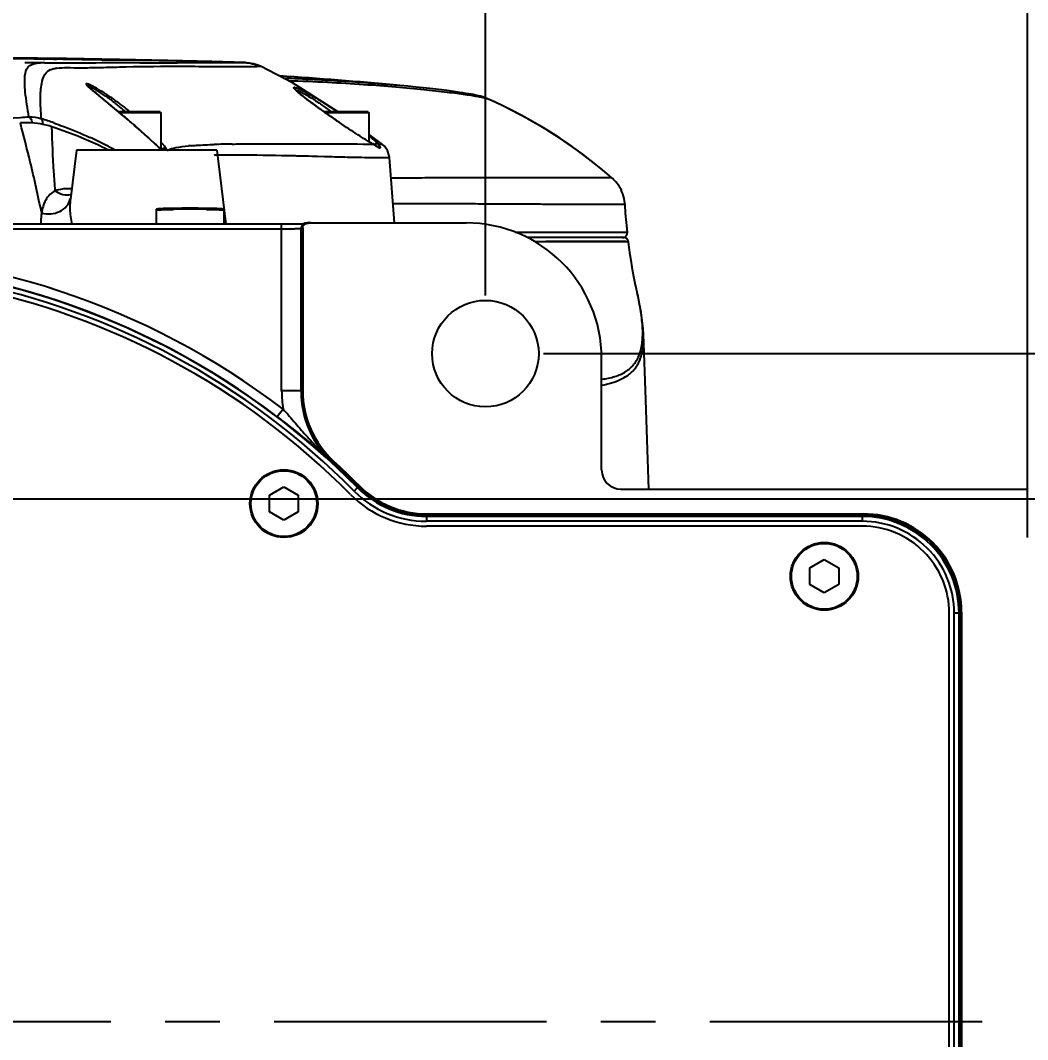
# Model space of a CAD drawing. Header units: millimetres. Extents: x 5828 to 6704, y 123 to 421.
# Drawn here: x 6433.25 to 6440.18, y 303.36 to 310.38 of the extents above; entities that cross this region are included whole.
import ezdxf

# ---------------------------------------------------------------- set-up
doc = ezdxf.new("R2010")
doc.units = ezdxf.units.MM
doc.linetypes.add('CENTER', pattern=[0.6, 0.375, -0.075, 0.075, -0.075])
for name, color, linetype in [('中心线', 7, 'Continuous'), ('外形图', 7, 'Continuous'), ('尺寸标注', 7, 'Continuous')]:
    doc.layers.add(name, color=color, linetype=linetype)
doc.styles.add('微软雅黑', font='msyh.ttc', dxfattribs={"height": 1.5})
doc.dimstyles.new('尺寸标注_1_15比例', dxfattribs={"dimtxt": 1.5, "dimasz": 1.25, "dimexe": 0.5, "dimexo": 0.4, "dimgap": 0.5, "dimtad": 1, "dimdec": 1, "dimlfac": 15, "dimdsep": 46, "dimtxsty": '微软雅黑', "dimcen": 0.09, "dimadec": 0, "dimazin": 0, "dimtp": 0.01, "dimtm": 0.01, "dimtfac": 1, "dimtdec": 1, "dimtofl": 0, "dimtmove": 0, "dimatfit": 3, "dimfxl": 1, "dimtolj": 1, "dimarcsym": 0})

# ---------------------------------------------------------------- blocks, each defined once
blk = doc.blocks.new('*D771')
at = {"layer": 'Defpoints', "color": 0}
for p in [(6436.4498, 314.9382), (6427.2498, 308.0871), (6436.4498, 308.0871)]:
    blk.add_point(p, dxfattribs=at)
at = {"layer": '尺寸标注', "color": 0, "lineweight": -2}
for p, q in [((6427.2498, 308.4871), (6427.2498, 315.4382)), ((6436.4498, 308.4871), (6436.4498, 315.4382)), ((6428.4998, 314.9382), (6435.1998, 314.9382))]:
    blk.add_line(p, q, dxfattribs=at)
at = {"layer": '尺寸标注', "color": 0}
for points in [[(6428.4998, 315.1465), (6428.4998, 314.7298), (6427.2498, 314.9382)], [(6435.1998, 314.7298), (6435.1998, 315.1465), (6436.4498, 314.9382)]]:
    blk.add_solid(points, dxfattribs=at)
at = {"layer": '尺寸标注', "color": 0, "insert": (6431.8498, 316.2172), "char_height": 1.5, "attachment_point": 5, "style": '微软雅黑'}
blk.add_mtext('\\A1;138', dxfattribs=at)
blk = doc.blocks.new('*D773')
at = {"layer": 'Defpoints', "color": 0}
for p in [(6427.2498, 307.0871), (6427.2498, 299.8871), (6451.6761, 299.8871)]:
    blk.add_point(p, dxfattribs=at)
at = {"layer": '尺寸标注', "color": 0, "lineweight": -2}
for p, q in [((6451.6761, 307.0871), (6451.6761, 319.3456)), ((6427.6498, 307.0871), (6452.1761, 307.0871)), ((6451.6761, 305.8371), (6451.6761, 301.1371)), ((6427.6498, 299.8871), (6452.1761, 299.8871))]:
    blk.add_line(p, q, dxfattribs=at)
at = {"layer": '尺寸标注', "color": 0}
for points in [[(6451.8844, 305.8371), (6451.4677, 305.8371), (6451.6761, 307.0871)], [(6451.4677, 301.1371), (6451.8844, 301.1371), (6451.6761, 299.8871)]]:
    blk.add_solid(points, dxfattribs=at)
at = {"layer": '尺寸标注', "color": 0, "insert": (6450.3965, 314.5562), "char_height": 1.5, "attachment_point": 5, "rotation": 90, "style": '微软雅黑'}
blk.add_mtext('\\A1;\\A1;108±0.05', dxfattribs=at)
blk = doc.blocks.new('*D774')
at = {"layer": 'Defpoints', "color": 0}
for p in [(6436.4498, 308.0871), (6436.4498, 298.8871), (6458.2523, 298.8871)]:
    blk.add_point(p, dxfattribs=at)
at = {"layer": '尺寸标注', "color": 0, "lineweight": -2}
for p, q in [((6436.8498, 308.0871), (6458.7523, 308.0871)), ((6458.2523, 306.8371), (6458.2523, 300.1371)), ((6436.8498, 298.8871), (6458.7523, 298.8871))]:
    blk.add_line(p, q, dxfattribs=at)
at = {"layer": '尺寸标注', "color": 0}
for points in [[(6458.4607, 306.8371), (6458.044, 306.8371), (6458.2523, 308.0871)], [(6458.044, 300.1371), (6458.4607, 300.1371), (6458.2523, 298.8871)]]:
    blk.add_solid(points, dxfattribs=at)
at = {"layer": '尺寸标注', "color": 0, "insert": (6456.9733, 303.4871), "char_height": 1.5, "attachment_point": 5, "rotation": 90, "style": '微软雅黑'}
blk.add_mtext('\\A1;138', dxfattribs=at)
blk = doc.blocks.new('*D775')
at = {"layer": 'Defpoints', "color": 0}
for p in [(6440.1832, 318.1929), (6440.1832, 306.4204), (6426.0108, 303.4871)]:
    blk.add_point(p, dxfattribs=at)
at = {"layer": '尺寸标注', "color": 0, "lineweight": -2}
for p, q in [((6426.0108, 303.8871), (6426.0108, 318.6929)), ((6440.1832, 306.8204), (6440.1832, 318.6929)), ((6427.2608, 318.1929), (6438.9332, 318.1929))]:
    blk.add_line(p, q, dxfattribs=at)
at = {"layer": '尺寸标注', "color": 0}
for points in [[(6427.2608, 318.4013), (6427.2608, 317.9846), (6426.0108, 318.1929)], [(6438.9332, 317.9846), (6438.9332, 318.4013), (6440.1832, 318.1929)]]:
    blk.add_solid(points, dxfattribs=at)
at = {"layer": '尺寸标注', "color": 0, "insert": (6433.097, 319.472), "char_height": 1.5, "attachment_point": 5, "style": '微软雅黑'}
blk.add_mtext('\\A1;212.6', dxfattribs=at)
blk = doc.blocks.new('*D776')
at = {"layer": 'Defpoints', "color": 0}
for p in [(6443.0729, 318.1839), (6443.0729, 306.6242), (6440.1832, 306.4204)]:
    blk.add_point(p, dxfattribs=at)
at = {"layer": '尺寸标注', "color": 0, "lineweight": -2}
for p, q in [((6440.1832, 306.8204), (6440.1832, 318.6839)), ((6443.0729, 307.0242), (6443.0729, 318.6839)), ((6438.9332, 318.1839), (6437.6832, 318.1839)), ((6444.3229, 318.1839), (6445.5729, 318.1839))]:
    blk.add_line(p, q, dxfattribs=at)
at = {"layer": '尺寸标注', "color": 0}
for points in [[(6438.9332, 317.9755), (6438.9332, 318.3922), (6440.1832, 318.1839)], [(6444.3229, 318.3922), (6444.3229, 317.9755), (6443.0729, 318.1839)]]:
    blk.add_solid(points, dxfattribs=at)
at = {"layer": '尺寸标注', "color": 0, "insert": (6441.6092, 319.459), "char_height": 1.5, "attachment_point": 5, "style": '微软雅黑'}
blk.add_mtext('\\A1;43.3', dxfattribs=at)

msp = doc.modelspace()

# ---------------------------------------------------------------- linework, layer by layer
at = {"layer": '中心线', "linetype": 'CENTER', "ltscale": 5}
msp.add_line((6404.9955, 303.4871), (6447.9039, 303.4871), dxfattribs=at)
at = {"layer": '外形图', "color": 7, "linetype": 'Continuous'}
for p, q in [((6433.4141, 310.0899), (6433.2789, 310.0901)), ((6433.4132, 310.1149), (6433.4055, 310.115)), ((6433.4135, 310.1131), (6433.4058, 310.1132)), ((6433.4754, 310.1141), (6433.4132, 310.1149)), ((6433.4133, 310.0899), (6433.4753, 310.0895)), ((6433.4753, 310.0895), (6433.4964, 310.0894)), ((6433.4965, 310.1138), (6433.4754, 310.1141)), ((6433.4966, 310.1121), (6433.4755, 310.1124)), ((6434.7915, 310.0911), (6434.7956, 310.0912)), ((6434.7956, 310.0912), (6434.7956, 310.0912)), ((6434.8972, 310.0656), (6434.901, 310.066)), ((6435.121, 309.9525), (6434.9009, 310.0661)), ((6435.4316, 309.7555), (6435.121, 309.9525)), ((6433.7709, 309.8781), (6433.7756, 309.8743)), ((6433.8711, 309.7962), (6433.8347, 309.8261)), ((6433.9221, 309.7537), (6434.2098, 309.7537)), ((6433.93, 309.7471), (6434.2165, 309.7471)), ((6433.9914, 309.6948), (6433.95, 309.7302)), ((6434.2165, 309.4937), (6434.2165, 309.7471)), ((6435.3211, 309.7647), (6435.3132, 309.7703)), ((6435.3369, 309.7537), (6435.6432, 309.7537)), ((6435.3462, 309.7471), (6435.6498, 309.7471)), ((6435.4117, 309.7011), (6435.3632, 309.7351)), ((6435.6498, 309.5455), (6435.6498, 309.7471)), ((6435.4212, 309.6943), (6435.4105, 309.7017)), ((6435.4297, 309.6887), (6435.4117, 309.7011)), ((6435.4296, 309.6885), (6435.4212, 309.6943)), ((6435.7402, 309.5275), (6435.6498, 309.5959)), ((6434.1989, 309.5094), (6434.1183, 309.5826)), ((6434.1409, 309.562), (6434.1607, 309.544)), ((6434.1607, 309.544), (6434.1666, 309.5385)), ((6434.1666, 309.5385), (6434.1838, 309.5229)), ((6435.6336, 309.5297), (6435.6772, 309.5293)), ((6435.6471, 309.5298), (6435.6772, 309.5293)), ((6435.6855, 309.525), (6435.6743, 309.5314)), ((6435.6772, 309.5293), (6435.6743, 309.5314)), ((6435.708, 309.533), (6435.7118, 309.5287)), ((6435.7118, 309.5287), (6435.7401, 309.5276)), ((6433.6329, 309.4871), (6433.5915, 309.1499)), ((6434.6001, 309.4871), (6433.6329, 309.4871)), ((6434.2239, 309.4871), (6434.1989, 309.5094)), ((6434.6001, 309.4871), (6434.6627, 308.9775)), ((6435.1687, 309.4496), (6435.1822, 309.4493)), ((6435.1713, 309.4496), (6435.1857, 309.4492)), ((6435.2688, 309.447), (6435.2923, 309.4464)), ((6435.2923, 309.4464), (6435.3411, 309.445)), ((6435.6816, 309.4383), (6435.6898, 309.4383)), ((6435.6898, 309.4383), (6435.6974, 309.4383)), ((6435.8233, 308.9871), (6435.789, 309.4376)), ((6437.3204, 309.2974), (6437.3205, 309.2973)), ((6437.3311, 309.2875), (6437.3204, 309.2974)), ((6437.3204, 309.2974), (6437.3205, 309.2973)), ((6437.3205, 309.2973), (6437.3205, 309.2973)), ((6437.3205, 309.2973), (6437.3205, 309.2973)), ((6437.3317, 309.2869), (6437.3311, 309.2875)), ((6437.3724, 309.2358), (6437.3722, 309.2361)), ((6437.3724, 309.2358), (6437.3722, 309.236)), ((6437.3745, 309.2324), (6437.3743, 309.2327)), ((6437.3757, 309.2302), (6437.3743, 309.2327)), ((6433.5915, 309.1499), (6433.5915, 309.1499)), ((6434.1821, 309.0753), (6434.1821, 308.9775)), ((6434.6488, 309.0753), (6434.6488, 308.9775)), ((6435.0619, 308.9775), (6428.6531, 308.9775)), ((6435.0466, 307.8299), (6435.0466, 308.9775)), ((6435.0776, 308.9775), (6435.0619, 308.9775)), ((6435.092, 308.9776), (6435.0776, 308.9775)), ((6435.1113, 308.9778), (6435.092, 308.9776)), ((6435.1279, 308.978), (6435.1113, 308.9778)), ((6435.1423, 308.9783), (6435.1279, 308.978)), ((6435.1549, 308.9785), (6435.1423, 308.9783)), ((6435.1656, 308.9788), (6435.1549, 308.9785)), ((6435.1746, 308.979), (6435.1656, 308.9788)), ((6435.1822, 308.9793), (6435.1746, 308.979)), ((6435.1885, 308.9796), (6435.1822, 308.9793)), ((6435.1884, 308.9714), (6435.1855, 308.9669)), ((6435.1884, 308.9714), (6435.1884, 308.9714)), ((6435.1921, 308.9797), (6435.1885, 308.9796)), ((6435.1952, 308.9799), (6435.1921, 308.9797)), ((6435.1968, 308.98), (6435.1952, 308.9799)), ((6435.2219, 308.9867), (6435.2198, 308.9866)), ((6435.2243, 308.9868), (6435.2219, 308.9867)), ((6435.227, 308.9868), (6435.2243, 308.9868)), ((6435.23, 308.9869), (6435.227, 308.9868)), ((6435.2352, 308.987), (6435.23, 308.9869)), ((6435.2412, 308.987), (6435.2352, 308.987)), ((6435.2495, 308.9871), (6435.2495, 308.9871)), ((6435.2495, 308.9871), (6436.3168, 308.9871)), ((6435.0466, 308.9441), (6428.6531, 308.9441)), ((6435.1828, 308.9529), (6435.1799, 308.9484)), ((6435.1799, 307.8299), (6435.1799, 308.9484)), ((6435.1828, 308.9529), (6435.1828, 307.8313)), ((6435.1918, 308.9533), (6435.1918, 307.8313)), ((6436.6542, 308.9239), (6437.4269, 308.9239)), ((6437.1656, 308.9244), (6437.3153, 308.9244)), ((6437.4014, 308.8871), (6436.7366, 308.8871)), ((6436.8658, 308.8581), (6436.7902, 308.858)), ((6437.4345, 308.8578), (6436.7904, 308.858)), ((6436.987, 308.8582), (6436.8658, 308.8581)), ((6437.0949, 308.8583), (6436.987, 308.8582)), ((6437.1893, 308.8583), (6437.0949, 308.8583)), ((6437.3344, 308.8584), (6437.1893, 308.8583)), ((6437.4903, 308.5289), (6437.49, 308.5302)), ((6437.2498, 307.287), (6437.2498, 308.0541)), ((6435.1799, 307.8299), (6435.0466, 307.8299)), ((6435.1828, 307.8313), (6435.1799, 307.8299)), ((6435.1918, 307.8313), (6435.1828, 307.8313)), ((6435.0563, 307.7054), (6435.016, 307.6523)), ((6435.404, 307.3474), (6435.3979, 307.3409)), ((6435.3979, 307.3409), (6435.3951, 307.3395)), ((6434.9624, 307.1115), (6435.0617, 307.1688)), ((6435.0617, 307.1688), (6435.161, 307.1115)), ((6435.5692, 307.1642), (6435.5455, 307.1408)), ((6435.5729, 307.1721), (6435.5692, 307.1642)), ((6435.5793, 307.1784), (6435.5729, 307.1721)), ((6437.3831, 307.1537), (6440.1832, 307.1537)), ((6434.9624, 306.9968), (6434.9624, 307.1115)), ((6435.161, 307.1115), (6435.161, 306.9968)), ((6435.0617, 306.9395), (6434.9624, 306.9968)), ((6435.161, 306.9968), (6435.0617, 306.9395)), ((6436.0467, 306.9744), (6436.0433, 306.9663)), ((6439.0446, 306.9663), (6436.0433, 306.9663)), ((6436.0433, 306.9663), (6436.0433, 306.9329)), ((6439.0446, 306.9329), (6436.0433, 306.9329)), ((6436.0467, 306.9834), (6439.0528, 306.9834)), ((6436.0467, 306.9834), (6436.0467, 306.9744)), ((6436.0467, 306.9744), (6439.0528, 306.9744)), ((6439.0446, 306.9663), (6439.0528, 306.9744)), ((6439.0446, 306.9663), (6439.0446, 306.9329)), ((6439.0528, 306.9834), (6439.0528, 306.9744)), ((6439.044, 306.899), (6436.043, 306.899)), ((6438.6839, 306.6111), (6438.7832, 306.6684)), ((6438.7832, 306.6684), (6438.8825, 306.6111)), ((6438.6839, 306.4964), (6438.6839, 306.6111)), ((6438.8825, 306.6111), (6438.8825, 306.4964)), ((6438.7832, 306.4391), (6438.6839, 306.4964)), ((6438.8825, 306.4964), (6438.7832, 306.4391)), ((6439.6439, 300.675), (6439.6439, 306.2991)), ((6439.7112, 306.2997), (6439.6778, 306.2997)), ((6439.6778, 300.6744), (6439.6778, 306.2997)), ((6439.7112, 306.2997), (6439.7193, 306.3079)), ((6439.7112, 300.6744), (6439.7112, 306.2997)), ((6439.7283, 306.3079), (6439.7193, 306.3079)), ((6439.7193, 306.3079), (6439.7193, 300.6663)), ((6439.7283, 306.3079), (6439.7283, 300.6663))]:
    msp.add_line(p, q, dxfattribs=at)
for points in [[(6433.5658, 310.1193), (6433.1662, 310.1249), (6432.7346, 310.1294), (6432.2755, 310.1321), (6431.8041, 310.1328), (6431.3358, 310.1313), (6430.8853, 310.1281), (6430.4656, 310.1236), (6430.0818, 310.1183), (6429.7348, 310.1124), (6429.4257, 310.1058), (6429.1438, 310.0986)], [(6434.7962, 310.0912), (6434.5647, 310.0981), (6434.2622, 310.1058), (6433.9299, 310.1128), (6433.5658, 310.1193)], [(6434.9009, 310.0661), (6434.876, 310.0763), (6434.8505, 310.0838), (6434.8267, 310.0884), (6434.8063, 310.0907), (6434.7962, 310.0912)], [(6433.7133, 309.9281), (6433.7081, 309.9337), (6433.7078, 309.9336), (6433.7088, 309.928)], [(6433.8347, 309.8261), (6433.8013, 309.8533), (6433.7719, 309.8774), (6433.7472, 309.8979), (6433.7279, 309.9146), (6433.7147, 309.9267), (6433.7133, 309.9281)], [(6435.2816, 309.7935), (6435.248, 309.8183), (6435.2188, 309.8403), (6435.1939, 309.8597), (6435.1732, 309.8763), (6435.1572, 309.89), (6435.1463, 309.9003), (6435.1447, 309.902)], [(6436.4154, 309.8594), (6436.4036, 309.8624), (6436.3916, 309.8651), (6436.3791, 309.8678), (6436.3655, 309.8704), (6436.3504, 309.8732), (6436.3337, 309.8761), (6436.3149, 309.8792), (6436.2938, 309.8826), (6436.2703, 309.8861), (6436.2441, 309.8899), (6436.2151, 309.8939), (6436.183, 309.8982), (6436.1478, 309.9026), (6436.109, 309.9074), (6436.0665, 309.9123), (6436.02, 309.9175), (6435.9695, 309.9229), (6435.916, 309.9283), (6435.86, 309.9336), (6435.8398, 309.9355)], [(6436.4639, 309.8426), (6436.4591, 309.8446), (6436.4531, 309.8471), (6436.4475, 309.8492), (6436.4422, 309.8511), (6436.4372, 309.8528), (6436.4325, 309.8544), (6436.4279, 309.8558), (6436.4236, 309.8571), (6436.4193, 309.8583), (6436.4154, 309.8594)], [(6437.3205, 309.2973), (6437.2555, 309.3528), (6437.1781, 309.4151), (6437.1028, 309.4722), (6437.0298, 309.5246), (6436.9588, 309.5726), (6436.8899, 309.6169), (6436.8229, 309.6576), (6436.7579, 309.6952), (6436.6948, 309.7299), (6436.6337, 309.7618), (6436.5744, 309.7913), (6436.5171, 309.8185), (6436.4639, 309.8425)], [(6433.95, 309.7302), (6433.9097, 309.7641), (6433.8711, 309.7962)], [(6435.3632, 309.7351), (6435.3199, 309.7658), (6435.2816, 309.7935)], [(6434.1183, 309.5826), (6434.076, 309.6206), (6434.0336, 309.6582), (6433.9914, 309.6948)], [(6435.7061, 309.5112), (6435.7084, 309.5106), (6435.702, 309.5144), (6435.6855, 309.525)], [(6435.789, 309.4376), (6435.7871, 309.4501), (6435.7746, 309.4855), (6435.7541, 309.5146), (6435.7402, 309.5275)], [(6437.4112, 309.1128), (6437.4102, 309.1242), (6437.4081, 309.1401), (6437.405, 309.1559), (6437.4009, 309.1714), (6437.3959, 309.1867), (6437.3901, 309.2016), (6437.3833, 309.2162), (6437.3757, 309.2302)], [(6437.4269, 308.9239), (6437.4204, 308.9895), (6437.415, 309.0553), (6437.4111, 309.1128)], [(6435.2198, 308.9866), (6435.2188, 308.9866), (6435.2179, 308.9865), (6435.217, 308.9865), (6435.2162, 308.9864), (6435.2154, 308.9864), (6435.2146, 308.9863), (6435.2139, 308.9862), (6435.213, 308.9861), (6435.2122, 308.986), (6435.2113, 308.9859), (6435.2103, 308.9857), (6435.2092, 308.9855), (6435.2081, 308.9852), (6435.2069, 308.9849), (6435.2055, 308.9845), (6435.2042, 308.984), (6435.2028, 308.9834), (6435.2013, 308.9827), (6435.1999, 308.982), (6435.1985, 308.9811), (6435.197, 308.9802), (6435.1956, 308.9791), (6435.1941, 308.9778), (6435.1927, 308.9765), (6435.1913, 308.975), (6435.1899, 308.9734), (6435.1886, 308.9716), (6435.1884, 308.9714)], [(6435.2495, 308.9871), (6435.2482, 308.9871), (6435.2412, 308.987)], [(6436.6538, 308.9239), (6436.7691, 308.9241), (6436.837, 308.9241)], [(6436.837, 308.9241), (6436.9602, 308.9242), (6437.0163, 308.9243)], [(6437.0163, 308.9243), (6437.1191, 308.9243), (6437.1656, 308.9244)], [(6437.3153, 308.9244), (6437.3668, 308.9244), (6437.3866, 308.9243), (6437.4025, 308.9243), (6437.4144, 308.9242), (6437.4223, 308.9241), (6437.4263, 308.924), (6437.4269, 308.9239)], [(6437.3937, 308.8871), (6437.3973, 308.8873), (6437.4009, 308.8878)], [(6437.4009, 308.8878), (6437.4043, 308.8888), (6437.4077, 308.8901), (6437.4109, 308.8918), (6437.4138, 308.8938), (6437.4166, 308.8962), (6437.4191, 308.8988), (6437.4213, 308.9016), (6437.4231, 308.9047), (6437.4246, 308.908), (6437.4258, 308.9114), (6437.4266, 308.9149), (6437.427, 308.9185), (6437.427, 308.9221), (6437.4269, 308.9239)], [(6437.4345, 308.8578), (6437.4344, 308.8578), (6437.4319, 308.8579), (6437.4256, 308.858), (6437.4154, 308.8581), (6437.4013, 308.8582), (6437.3831, 308.8583), (6437.3344, 308.8584)], [(6437.4345, 308.8578), (6437.4343, 308.8587), (6437.4337, 308.862), (6437.4327, 308.8652), (6437.4313, 308.8684), (6437.4297, 308.8713), (6437.4278, 308.8741), (6437.4256, 308.8767), (6437.4231, 308.879), (6437.4205, 308.8811), (6437.4176, 308.8829), (6437.4146, 308.8844), (6437.4114, 308.8855), (6437.4081, 308.8864), (6437.4048, 308.8869), (6437.4014, 308.8871)], [(6437.49, 308.5302), (6437.4816, 308.5701), (6437.4723, 308.617), (6437.4634, 308.6654), (6437.4549, 308.7152), (6437.4469, 308.7663), (6437.4395, 308.8189), (6437.4345, 308.8578)], [(6437.5375, 308.2191), (6437.5352, 308.2604), (6437.5298, 308.3133), (6437.5216, 308.3692), (6437.511, 308.4284), (6437.4984, 308.4911), (6437.4903, 308.5288)], [(6437.5752, 307.1537), (6437.5508, 307.8348), (6437.5375, 308.2192)]]:
    msp.add_lwpolyline(points, dxfattribs=at)
for centre, radius in [((6436.4498, 308.0871), 0.3667), ((6435.0617, 307.0542), 0.2333), ((6435.0617, 307.0542), 0.2267), ((6438.7832, 306.5537), 0.2333), ((6438.7832, 306.5537), 0.2267)]:
    msp.add_circle(centre, radius, dxfattribs=at)
for centre, radius, start, end in [((6433.5657, 313.1793), 3.0902, 268.71432, 269.17871), ((6432.1197, 212.9609), 97.1626, 88.979728, 89.188124), ((6433.4878, 263.9491), 46.1604, 88.38162, 89.55067), ((6433.5271, 309.8263), 0.2291, 97.94353, 99.11761), ((6432.9677, 278.6127), 31.4542, 84.76097, 86.23718), ((6433.8443, 310.064), 0.1892, 224.55801, 225.84432), ((6433.9031, 310.1246), 0.2736, 225.84979, 227.04371), ((6444.7943, 323.3152), 17.3802, 230.65555, 230.84573), ((6433.0352, 308.6426), 1.4698, 56.96618, 58.00247), ((6432.8852, 308.4142), 1.7431, 54.3483, 56.9262), ((6424.8798, 298.8737), 14.1472, 50.49799, 50.80507), ((6432.8744, 308.4887), 1.6739, 51.81929, 52.32328), ((6432.856, 308.3729), 1.7937, 53.8302, 54.35773), ((6432.8368, 308.441), 1.7347, 50.61118, 51.81632), ((6432.8617, 308.3807), 1.784, 53.57592, 53.83013), ((6432.8378, 308.3486), 1.824, 52.48501, 53.57159), ((6436.4097, 311.4061), 1.9674, 231.85894, 232.30559), ((6436.7361, 311.8285), 2.5013, 232.30512, 232.76698), ((6437.0894, 312.2931), 3.085, 232.76409, 233.13663), ((6437.8289, 313.2835), 4.3209, 233.16996, 233.90631), ((6434.3559, 308.3061), 1.7982, 60.00072, 60.27735), ((6434.0703, 307.9642), 2.2228, 55.88295, 56.63217), ((6433.9528, 307.7902), 2.4328, 55.52395, 55.88938), ((6433.916, 307.5712), 2.6548, 57.80555, 57.97108), ((6433.8786, 307.5119), 2.7249, 57.56356, 57.80504), ((6433.6968, 307.2282), 3.0618, 55.53134, 57.54035), ((6436.347, 309.6038), 0.2645, 66.46666, 75.00659), ((6435.1256, 306.7882), 3.3336, 48.82287, 66.54315), ((6429.2215, 304.1517), 7.3128, 50.32035, 50.44074), ((6429.2792, 304.2213), 7.2224, 50.01059, 50.32007), ((6429.4909, 304.4727), 6.8938, 49.31931, 50.01601), ((6432.8102, 308.4084), 1.7767, 49.25896, 50.61453), ((6432.79, 308.2863), 1.9026, 50.52337, 52.4844), ((6438.4477, 314.1309), 5.3702, 233.8978, 234.15123), ((6438.7255, 314.5151), 5.8443, 234.14905, 234.2775), ((6438.994, 314.8891), 6.3048, 234.36928, 234.5314), ((6433.8398, 307.6261), 2.6321, 54.67646, 55.51885), ((6439.3391, 315.3746), 6.9004, 234.53703, 235.29715), ((6433.7349, 307.4777), 2.8137, 54.01775, 54.68098), ((6432.5583, 320.1423), 10.4514, 273.78173, 274.10527), ((6432.3916, 306.5926), 3.2691, 70.61017, 72.17781), ((6429.9229, 304.9756), 6.2308, 48.89591, 49.31696), ((6432.6095, 307.1344), 2.6848, 62.80151, 65.44013), ((6432.6474, 307.091), 2.6839, 63.23789, 66.12907), ((6432.6594, 307.2324), 2.5748, 61.32545, 62.79247), ((6433.3655, 308.8223), 1.1153, 38.82379, 40.18084), ((6433.5242, 308.9501), 0.9114, 37.74049, 38.81758), ((6434.7948, 303.1181), 6.4128, 90.79112, 91.9039), ((6434.7397, 308.5118), 1.4083, 49.23807, 49.65665), ((6436.0436, 310.1991), 0.7635, 240.2633, 241.32471), ((6435.5683, 309.3409), 0.2177, 57.62536, 59.97104), ((6435.5302, 309.2807), 0.2888, 56.07243, 57.62959), ((6435.5274, 309.3651), 0.2465, 42.9448, 43.79), ((6434.3157, 309.7089), 0.2306, 245.8994, 246.82823), ((6434.2595, 309.5407), 0.0559, 231.72869, 241.10599), ((6433.6332, 309.0347), 0.7735, 37.03022, 37.73104), ((6434.1605, 309.4321), 0.1132, 33.83798, 37.17561), ((6434.5825, 307.4977), 2.0275, 94.44824, 95.01941), ((6435.7255, 318.9194), 9.4812, 268.85359, 268.98112), ((6435.7192, 318.5639), 9.1257, 268.98117, 269.10319), ((6435.7083, 317.8349), 8.3966, 269.09951, 269.69974), ((6435.7049, 317.4232), 7.9849, 269.70865, 269.83236), ((6437.1449, 309.0965), 0.2667, 45.53336, 48.82115), ((6437.145, 309.0966), 0.2666, 35.02892, 45.53299), ((6437.1449, 309.0966), 0.2667, 31.53346, 35.02844), ((6437.145, 309.0966), 0.2666, 30.67892, 31.47713), ((6434.0103, 309.0988), 0.422, 173.05026, 177.32511), ((6433.4771, 309.1807), 0.1179, 344.94448, 348.83443), ((6434.4154, 300.7434), 8.338, 89.21176, 90.78824), ((6435.2132, 308.9484), 0.0333, 146.31431, 180.02775), ((6435.2161, 308.9529), 0.0333, 146.31431, 180.02775), ((6431.8498, 303.4871), 5.2986, 52.76015, 127.23976), ((6431.8498, 303.4871), 5.2302, 44.67255, 315.32745), ((6431.8498, 303.4871), 5.1969, 44.67255, 315.32745), ((6431.8498, 303.4871), 5.232, 52.76015, 127.23975), ((6431.8498, 303.4871), 5.163, 44.67022, 315.32978), ((6435.8486, 307.8302), 0.802, 180.01488, 188.95117), ((6435.8464, 307.8299), 0.6665, 179.99798, 227.37972), ((6435.8494, 307.8313), 0.6666, 180.00049, 227.36457), ((6435.8494, 307.8312), 0.6576, 179.99972, 227.36534), ((6431.8498, 303.4871), 5.2473, 44.70569, 47.36506), ((6431.8498, 303.4871), 5.2384, 44.70569, 47.36506), ((6437.3831, 307.287), 0.1333, 180.00365, 269.99999), ((6436.0432, 307.6328), 0.6999, 224.67231, 270.00024), ((6436.0432, 307.6328), 0.6665, 224.67185, 270.0007), ((6436.0467, 307.641), 0.6666, 224.70618, 269.99952), ((6436.0467, 307.641), 0.6576, 224.7055, 270.00019), ((6436.043, 307.6322), 0.7332, 224.67005, 270.00004), ((6439.0446, 306.2997), 0.6665, 359.99775, 90.00225), ((6439.0446, 306.2997), 0.6332, 359.99664, 90.00307), ((6439.0528, 306.3079), 0.6754, 359.99659, 90.00366), ((6439.0528, 306.3079), 0.6665, 359.99408, 90.00592), ((6439.044, 306.2991), 0.5999, 359.99045, 90.00955)]:
    msp.add_arc(centre, radius, start, end, dxfattribs=at)
msp.add_ellipse((6436.3162, 308.0534), major_axis=(0.6604, 0.6604), ratio=0.999315, start_param=-0.785056, end_param=0.785056, dxfattribs=at)
for points, knots in [([(6433.2786, 310.1166), (6432.7549, 310.1229), (6431.723, 310.1265), (6430.6912, 310.1204), (6430.1832, 310.1143)], [0, 0, 0, 0, 0.50765, 1, 1, 1, 1]), ([(6433.3065, 309.7177), (6433.2964, 309.7742), (6433.2834, 309.8513), (6433.2763, 309.9461), (6433.2774, 310.0044), (6433.2921, 310.0659), (6433.335, 310.0837), (6433.354, 310.0872)], [0, 0, 0, 0, 0.422328, 0.575593, 0.695202, 0.857346, 1, 1, 1, 1]), ([(6433.354, 310.0872), (6433.3579, 310.0879), (6433.375, 310.0904), (6433.3923, 310.0911), (6433.4057, 310.0913)], [0, 0, 0, 0, 0.225917, 1, 1, 1, 1]), ([(6433.5214, 310.0894), (6433.6034, 310.0883), (6433.8007, 310.092), (6434.1413, 310.0898), (6434.4827, 310.0914), (6434.7088, 310.0906), (6434.7915, 310.0911)], [0, 0, 0, 0, 0.193754, 0.465913, 0.804684, 1, 1, 1, 1]), ([(6433.3921, 309.7048), (6433.3882, 309.7525), (6433.3833, 309.8337), (6433.3892, 309.9364), (6433.4087, 310.008), (6433.4396, 310.0356), (6433.455, 310.0425)], [0, 0, 0, 0, 0.398689, 0.676032, 0.859739, 1, 1, 1, 1]), ([(6433.455, 310.0425), (6433.4577, 310.0436), (6433.4692, 310.0482), (6433.4814, 310.051), (6433.4908, 310.0525)], [0, 0, 0, 0, 0.235072, 1, 1, 1, 1]), ([(6433.4955, 310.0532), (6433.5196, 310.0566), (6433.5762, 310.0571), (6433.6723, 310.0551), (6433.7925, 310.0576), (6434.0062, 310.0636), (6434.3316, 310.0685), (6434.6086, 310.0633), (6434.7602, 310.0632)], [0, 0, 0, 0, 0.057809, 0.133492, 0.228263, 0.342969, 0.640499, 1, 1, 1, 1]), ([(6434.7602, 310.0632), (6434.7783, 310.0632), (6434.824, 310.0636), (6434.8697, 310.0638), (6434.8972, 310.0656)], [0, 0, 0, 0, 0.39646, 1, 1, 1, 1]), ([(6433.814, 309.8891), (6433.7954, 309.9008), (6433.77, 309.9161), (6433.7354, 309.9339), (6433.7202, 309.9415), (6433.6923, 309.9507), (6433.7056, 309.9353), (6433.7095, 309.9313)], [0, 0, 0, 0, 0.455765, 0.632307, 0.765212, 0.882797, 1, 1, 1, 1]), ([(6435.0581, 309.985), (6435.1994, 309.9796), (6435.4602, 309.9664), (6435.7206, 309.9465), (6435.8398, 309.9355)], [0, 0, 0, 0, 0.541588, 1, 1, 1, 1]), ([(6435.0911, 309.968), (6435.1816, 309.9647), (6435.355, 309.957), (6435.6024, 309.9421), (6435.8234, 309.9253), (6436.0149, 309.9076), (6436.1547, 309.8923), (6436.2498, 309.8803), (6436.3081, 309.8724), (6436.3574, 309.8649), (6436.3975, 309.8582), (6436.425, 309.853), (6436.4424, 309.8491), (6436.4495, 309.8473), (6436.4526, 309.8464)], [0, 0, 0, 0, 0.198625, 0.380644, 0.543423, 0.684634, 0.80231, 0.851809, 0.894855, 0.931306, 0.961043, 0.983964, 0.992843, 1, 1, 1, 1]), ([(6433.8975, 309.8135), (6433.8766, 309.8297), (6433.8369, 309.8588), (6433.7881, 309.8911), (6433.754, 309.9112), (6433.7346, 309.9217), (6433.721, 309.9276), (6433.7132, 309.9303), (6433.7105, 309.9299)], [0, 0, 0, 0, 0.35745, 0.667442, 0.793752, 0.894204, 0.963698, 1, 1, 1, 1]), ([(6433.7167, 309.9243), (6433.7202, 309.9211), (6433.7379, 309.9053), (6433.7562, 309.8902), (6433.7709, 309.8781)], [0, 0, 0, 0, 0.20019, 1, 1, 1, 1]), ([(6435.157, 309.8895), (6435.1526, 309.8934), (6435.1446, 309.9001), (6435.1368, 309.9094), (6435.1303, 309.9155), (6435.1324, 309.9221), (6435.1412, 309.9195), (6435.1581, 309.9148), (6435.1743, 309.9066), (6435.1861, 309.9008)], [0, 0, 0, 0, 0.179225, 0.308226, 0.38412, 0.418368, 0.482569, 0.601975, 1, 1, 1, 1]), ([(6435.1451, 309.901), (6435.1473, 309.9013), (6435.1536, 309.8997), (6435.1709, 309.8931), (6435.2009, 309.8774), (6435.244, 309.8521), (6435.2758, 309.8318), (6435.2929, 309.8206)], [0, 0, 0, 0, 0.040588, 0.110978, 0.331804, 0.637085, 1, 1, 1, 1]), ([(6435.1946, 309.8587), (6435.1911, 309.8615), (6435.1784, 309.8716), (6435.1658, 309.8818), (6435.157, 309.8895)], [0, 0, 0, 0, 0.278988, 1, 1, 1, 1]), ([(6435.1861, 309.9008), (6435.1908, 309.8985), (6435.2114, 309.8879), (6435.2318, 309.8767), (6435.2475, 309.8678)], [0, 0, 0, 0, 0.22226, 1, 1, 1, 1]), ([(6435.255, 309.8634), (6435.2605, 309.8602), (6435.2837, 309.8467), (6435.3066, 309.8327), (6435.3239, 309.8219)], [0, 0, 0, 0, 0.238667, 1, 1, 1, 1]), ([(6436.4526, 309.8464), (6436.4548, 309.8457), (6436.4586, 309.8446), (6436.4623, 309.8432), (6436.4639, 309.8425)], [0, 0, 0, 0, 0.572639, 1, 1, 1, 1]), ([(6431.6586, 309.6433), (6431.9311, 309.6588), (6432.4608, 309.6799), (6432.9909, 309.6967), (6433.2476, 309.7137)], [0, 0, 0, 0, 0.514729, 1, 1, 1, 1]), ([(6433.4651, 309.6487), (6433.4131, 309.666), (6433.3393, 309.6785), (6433.2659, 309.6772), (6433.2474, 309.676)], [0, 0, 0, 0, 0.747449, 1, 1, 1, 1]), ([(6433.3941, 309.0543), (6433.3695, 309.172), (6433.3236, 309.38), (6433.2709, 309.5863), (6433.2474, 309.676)], [0, 0, 0, 0, 0.564718, 1, 1, 1, 1]), ([(6433.3065, 309.7177), (6433.3092, 309.7159), (6433.321, 309.7046), (6433.3266, 309.6885), (6433.3294, 309.6759)], [0, 0, 0, 0, 0.199503, 1, 1, 1, 1]), ([(6433.3921, 309.7049), (6433.3938, 309.7028), (6433.4003, 309.6909), (6433.4008, 309.6768), (6433.3999, 309.6661)], [0, 0, 0, 0, 0.200002, 1, 1, 1, 1]), ([(6433.4769, 309.6763), (6433.4982, 309.6688), (6433.5821, 309.6383), (6433.6647, 309.6041), (6433.7254, 309.5763)], [0, 0, 0, 0, 0.252471, 1, 1, 1, 1]), ([(6434.0192, 309.6707), (6434.0297, 309.6615), (6434.0706, 309.6256), (6434.111, 309.5892), (6434.1409, 309.562)], [0, 0, 0, 0, 0.256722, 1, 1, 1, 1]), ([(6435.6649, 309.5362), (6435.6282, 309.5572), (6435.5494, 309.6074), (6435.4718, 309.6595), (6435.4296, 309.6885)], [0, 0, 0, 0, 0.452202, 1, 1, 1, 1]), ([(6433.7335, 309.5453), (6433.7118, 309.5549), (6433.6236, 309.5926), (6433.5336, 309.6259), (6433.4651, 309.6487)], [0, 0, 0, 0, 0.247262, 1, 1, 1, 1]), ([(6433.4872, 309.2091), (6433.4841, 309.2527), (6433.4745, 309.3991), (6433.4663, 309.5456), (6433.4651, 309.6487)], [0, 0, 0, 0, 0.297664, 1, 1, 1, 1]), ([(6434.1838, 309.5229), (6434.1867, 309.5203), (6434.1979, 309.5101), (6434.2092, 309.4999), (6434.2175, 309.4925)], [0, 0, 0, 0, 0.262193, 1, 1, 1, 1]), ([(6434.4253, 309.5191), (6434.4367, 309.52), (6434.4888, 309.5237), (6434.541, 309.526), (6434.5817, 309.5273)], [0, 0, 0, 0, 0.220422, 1, 1, 1, 1]), ([(6434.7063, 309.5303), (6434.7411, 309.5308), (6434.8971, 309.5321), (6435.0531, 309.5318), (6435.1743, 309.5318)], [0, 0, 0, 0, 0.223433, 1, 1, 1, 1]), ([(6435.1743, 309.5318), (6435.2246, 309.5319), (6435.3822, 309.532), (6435.5398, 309.5313), (6435.6471, 309.5298)], [0, 0, 0, 0, 0.319238, 1, 1, 1, 1]), ([(6435.6592, 309.5785), (6435.6625, 309.5757), (6435.6744, 309.5653), (6435.6861, 309.5547), (6435.6944, 309.5467)], [0, 0, 0, 0, 0.275612, 1, 1, 1, 1]), ([(6435.7118, 309.5287), (6435.7076, 309.5319), (6435.6961, 309.5348), (6435.6857, 309.5295), (6435.6819, 309.5256)], [0, 0, 0, 0, 0.488896, 1, 1, 1, 1]), ([(6435.7118, 309.5287), (6435.7158, 309.5245), (6435.7207, 309.518), (6435.7241, 309.5095), (6435.7255, 309.5051), (6435.7234, 309.5017), (6435.719, 309.5026), (6435.714, 309.505), (6435.71, 309.5076), (6435.7077, 309.5092)], [0, 0, 0, 0, 0.36066, 0.494132, 0.583326, 0.636763, 0.707447, 0.826783, 1, 1, 1, 1]), ([(6434.2592, 309.487), (6434.277, 309.4968), (6434.3263, 309.5095), (6434.3756, 309.5148), (6434.4051, 309.5174)], [0, 0, 0, 0, 0.406948, 1, 1, 1, 1]), ([(6434.5824, 309.4548), (6434.5915, 309.455), (6434.6308, 309.4557), (6434.6702, 309.456), (6434.7004, 309.4561)], [0, 0, 0, 0, 0.23246, 1, 1, 1, 1]), ([(6434.7004, 309.4561), (6434.732, 309.4561), (6434.8745, 309.4558), (6435.017, 309.4533), (6435.1278, 309.4507)], [0, 0, 0, 0, 0.221992, 1, 1, 1, 1]), ([(6435.3411, 309.445), (6435.3586, 309.4445), (6435.4235, 309.4427), (6435.4884, 309.441), (6435.5358, 309.44)], [0, 0, 0, 0, 0.269807, 1, 1, 1, 1]), ([(6435.6974, 309.4383), (6435.7106, 309.4383), (6435.729, 309.4383), (6435.7516, 309.4384), (6435.7643, 309.4384), (6435.7741, 309.4382), (6435.7816, 309.4385), (6435.7853, 309.4377), (6435.7879, 309.4383), (6435.7881, 309.4379)], [0, 0, 0, 0, 0.437563, 0.607995, 0.74747, 0.856623, 0.93528, 0.983149, 1, 1, 1, 1]), ([(6437.3205, 309.2973), (6437.3205, 309.2972), (6437.3203, 309.2971), (6437.32, 309.2971), (6437.3195, 309.297), (6437.3187, 309.2969), (6437.3178, 309.2969), (6437.3161, 309.2968), (6437.3134, 309.2967), (6437.3096, 309.2967), (6437.305, 309.2967), (6437.2995, 309.2968), (6437.2933, 309.2968), (6437.2862, 309.2969), (6437.2752, 309.297), (6437.2595, 309.2972), (6437.2383, 309.2973), (6437.2141, 309.2974), (6437.1869, 309.2974), (6437.1567, 309.2974), (6437.1235, 309.2974), (6437.0874, 309.2972), (6437.0483, 309.2971), (6436.9903, 309.2969), (6436.9106, 309.2967), (6436.8065, 309.2967), (6436.6914, 309.2967), (6436.5657, 309.2968), (6436.4299, 309.2969), (6436.2846, 309.2969), (6436.1304, 309.2967), (6435.9678, 309.2964), (6435.8567, 309.296), (6435.7999, 309.2957)], [0, 0, 0, 0, 0.000102, 0.000326, 0.000684, 0.001179, 0.00181, 0.00258, 0.004533, 0.007036, 0.010087, 0.013677, 0.017801, 0.022453, 0.027628, 0.039523, 0.053445, 0.069368, 0.087271, 0.107139, 0.128963, 0.152732, 0.17844, 0.206078, 0.267094, 0.335628, 0.411443, 0.494231, 0.583639, 0.679297, 0.780839, 0.887885, 1, 1, 1, 1]), ([(6433.4872, 309.2091), (6433.4599, 309.1954), (6433.4145, 309.1469), (6433.3981, 309.0856), (6433.3941, 309.0543)], [0, 0, 0, 0, 0.491178, 1, 1, 1, 1]), ([(6433.5529, 309.2221), (6433.5469, 309.2216), (6433.5247, 309.2194), (6433.5027, 309.2145), (6433.4872, 309.2091)], [0, 0, 0, 0, 0.265539, 1, 1, 1, 1]), ([(6433.4872, 309.2091), (6433.5029, 309.1972), (6433.538, 309.1794), (6433.5777, 309.1787), (6433.5956, 309.183)], [0, 0, 0, 0, 0.517828, 1, 1, 1, 1]), ([(6433.3941, 309.0543), (6433.4345, 309.0446), (6433.5018, 309.0496), (6433.5672, 309.0978), (6433.5861, 309.1324), (6433.5909, 309.1501)], [0, 0, 0, 0, 0.524, 0.768793, 1, 1, 1, 1]), ([(6433.5888, 309.1185), (6433.5883, 309.1071), (6433.5878, 309.0599), (6433.5938, 309.0127), (6433.6008, 308.9775)], [0, 0, 0, 0, 0.241268, 1, 1, 1, 1]), ([(6437.4111, 309.1128), (6437.4111, 309.1128), (6437.4111, 309.1128), (6437.411, 309.1128), (6437.4109, 309.1127), (6437.4106, 309.1127), (6437.4101, 309.1127), (6437.4093, 309.1127), (6437.4083, 309.1128), (6437.4071, 309.1128), (6437.4056, 309.1128), (6437.4033, 309.1129), (6437.3998, 309.113), (6437.3949, 309.1131), (6437.3892, 309.1132), (6437.3826, 309.1133), (6437.3752, 309.1134), (6437.3669, 309.1136), (6437.3578, 309.1137), (6437.344, 309.1138), (6437.3248, 309.1139), (6437.2992, 309.114), (6437.2705, 309.1141), (6437.2387, 309.1141), (6437.2036, 309.1142), (6437.1655, 309.1142), (6437.1242, 309.1142), (6437.0631, 309.1143), (6436.9791, 309.1145), (6436.8694, 309.115), (6436.7482, 309.1156), (6436.616, 309.1164), (6436.4734, 309.1171), (6436.3209, 309.1177), (6436.1593, 309.1183), (6435.989, 309.1189), (6435.8727, 309.1191), (6435.8133, 309.1193)], [0, 0, 0, 0, 0.00002, 0.000073, 0.000159, 0.00028, 0.000626, 0.001111, 0.001736, 0.002501, 0.003404, 0.004446, 0.006944, 0.00999, 0.013579, 0.017703, 0.022358, 0.027538, 0.033237, 0.039451, 0.053408, 0.069382, 0.087352, 0.107303, 0.129222, 0.153098, 0.178919, 0.206674, 0.267919, 0.336648, 0.4126, 0.49545, 0.584831, 0.680365, 0.781675, 0.888366, 1, 1, 1, 1]), ([(6433.3941, 309.0543), (6433.3901, 309.0356), (6433.3875, 309.0098), (6433.3879, 308.9841), (6433.3882, 308.9775)], [0, 0, 0, 0, 0.742996, 1, 1, 1, 1]), ([(6434.6488, 309.0753), (6434.6488, 309.0766), (6434.6481, 309.0789), (6434.6458, 309.0812), (6434.6434, 309.0822), (6434.6412, 309.0827), (6434.639, 309.083), (6434.6365, 309.0833), (6434.6335, 309.0836), (6434.63, 309.0839), (6434.6243, 309.0843), (6434.616, 309.0847), (6434.6046, 309.0852), (6434.5914, 309.0857), (6434.5764, 309.0861), (6434.5599, 309.0865), (6434.542, 309.0869), (6434.5229, 309.0872), (6434.4954, 309.0875), (6434.4595, 309.0878), (6434.4154, 309.0879), (6434.3714, 309.0878), (6434.3354, 309.0875), (6434.308, 309.0872), (6434.2888, 309.0869), (6434.2709, 309.0865), (6434.2544, 309.0861), (6434.2395, 309.0857), (6434.2263, 309.0852), (6434.2149, 309.0847), (6434.2066, 309.0843), (6434.2009, 309.0839), (6434.1974, 309.0836), (6434.1944, 309.0833), (6434.1919, 309.083), (6434.1897, 309.0827), (6434.1874, 309.0822), (6434.1851, 309.0812), (6434.1828, 309.0789), (6434.1821, 309.0766), (6434.1821, 309.0753)], [0, 0, 0, 0, 0.008323, 0.014181, 0.019962, 0.024084, 0.0286, 0.033963, 0.040313, 0.0477, 0.056139, 0.076155, 0.100241, 0.128196, 0.159763, 0.194643, 0.232501, 0.27297, 0.315655, 0.405996, 0.500003, 0.59401, 0.68435, 0.727035, 0.767503, 0.805361, 0.84024, 0.871807, 0.899762, 0.923848, 0.943863, 0.952302, 0.959689, 0.966038, 0.971401, 0.975916, 0.980039, 0.985821, 0.991678, 1, 1, 1, 1]), ([(6434.1821, 309.0753), (6434.1821, 309.0753), (6434.1823, 309.0755), (6434.183, 309.0758), (6434.1845, 309.0762), (6434.187, 309.0765), (6434.1905, 309.0769), (6434.195, 309.0773), (6434.2005, 309.0777), (6434.2069, 309.078), (6434.2142, 309.0784), (6434.2224, 309.0787), (6434.235, 309.0792), (6434.2526, 309.0797), (6434.2758, 309.0802), (6434.2921, 309.0805), (6434.3007, 309.0806)], [0, 0, 0, 0, 0.002005, 0.005632, 0.018881, 0.040434, 0.070296, 0.10837, 0.154507, 0.208514, 0.270161, 0.339183, 0.415281, 0.587356, 0.783399, 1, 1, 1, 1]), ([(6434.5301, 309.0806), (6434.5387, 309.0805), (6434.5551, 309.0802), (6434.5783, 309.0797), (6434.5959, 309.0792), (6434.6085, 309.0787), (6434.6166, 309.0784), (6434.624, 309.078), (6434.6304, 309.0777), (6434.6358, 309.0773), (6434.6403, 309.0769), (6434.6439, 309.0765), (6434.6464, 309.0762), (6434.6479, 309.0758), (6434.6486, 309.0755), (6434.6488, 309.0753), (6434.6488, 309.0753)], [0, 0, 0, 0, 0.216601, 0.412644, 0.584719, 0.660817, 0.729839, 0.791486, 0.845493, 0.89163, 0.929704, 0.959566, 0.981119, 0.994368, 0.997995, 1, 1, 1, 1]), ([(6435.1918, 308.9533), (6435.1918, 308.9564), (6435.1928, 308.9627), (6435.1972, 308.9712), (6435.204, 308.9779), (6435.2108, 308.9819), (6435.2167, 308.9841), (6435.2213, 308.9853), (6435.2259, 308.9861), (6435.2298, 308.9865), (6435.233, 308.9868), (6435.2353, 308.9869), (6435.2377, 308.987), (6435.2397, 308.987), (6435.2412, 308.987), (6435.2424, 308.987), (6435.2436, 308.9871), (6435.2448, 308.987), (6435.2459, 308.987), (6435.2469, 308.9871), (6435.2477, 308.9872), (6435.2483, 308.9872), (6435.2489, 308.987), (6435.2493, 308.9869), (6435.2495, 308.9871)], [0, 0, 0, 0, 0.124675, 0.249395, 0.374196, 0.499092, 0.561659, 0.624228, 0.686798, 0.74937, 0.780659, 0.811948, 0.843237, 0.874527, 0.890179, 0.905801, 0.921431, 0.937191, 0.952852, 0.968068, 0.975721, 0.9837, 0.992367, 1, 1, 1, 1]), ([(6435.1799, 308.9484), (6435.1798, 308.9483), (6435.1795, 308.9481), (6435.1789, 308.948), (6435.178, 308.9478), (6435.1768, 308.9476), (6435.1753, 308.9473), (6435.1727, 308.9471), (6435.1687, 308.9467), (6435.163, 308.9464), (6435.1563, 308.946), (6435.1485, 308.9457), (6435.1397, 308.9454), (6435.1301, 308.9451), (6435.1158, 308.9447), (6435.0964, 308.9444), (6435.072, 308.9442), (6435.0551, 308.9441), (6435.0466, 308.9441)], [0, 0, 0, 0, 0.002568, 0.007209, 0.014093, 0.023247, 0.034671, 0.048348, 0.082343, 0.124942, 0.175755, 0.234313, 0.300071, 0.372412, 0.450659, 0.621884, 0.80732, 1, 1, 1, 1]), ([(6435.1918, 308.9533), (6435.1905, 308.9533), (6435.1888, 308.9532), (6435.1866, 308.9531), (6435.1853, 308.9531), (6435.1843, 308.953), (6435.1836, 308.953), (6435.1831, 308.9529), (6435.1829, 308.9529), (6435.1828, 308.9529)], [0, 0, 0, 0, 0.419125, 0.587815, 0.728337, 0.840135, 0.92279, 0.976043, 1, 1, 1, 1]), ([(6437.2498, 307.9115), (6437.2658, 307.9132), (6437.2966, 307.9175), (6437.3404, 307.9283), (6437.3801, 307.9433), (6437.4155, 307.9624), (6437.4466, 307.9856), (6437.4731, 308.0131), (6437.4948, 308.0452), (6437.5115, 308.0822), (6437.5233, 308.1238), (6437.5305, 308.1699), (6437.5334, 308.2199), (6437.5315, 308.2947), (6437.5209, 308.3746), (6437.505, 308.4598), (6437.4954, 308.5054), (6437.4903, 308.5289)], [0, 0, 0, 0, 0.061539, 0.118973, 0.172857, 0.223843, 0.272763, 0.320802, 0.369558, 0.42073, 0.475701, 0.535079, 0.599011, 0.667722, 0.82145, 0.907667, 1, 1, 1, 1]), ([(6437.2502, 307.8688), (6437.273, 307.8737), (6437.3165, 307.8842), (6437.3772, 307.9062), (6437.4216, 307.9308), (6437.4518, 307.9545), (6437.4716, 307.9743), (6437.4889, 307.9964), (6437.5035, 308.0211), (6437.5154, 308.0484), (6437.5248, 308.0782), (6437.5317, 308.1104), (6437.5377, 308.1575), (6437.5384, 308.1941), (6437.5375, 308.2191)], [0, 0, 0, 0, 0.137538, 0.263674, 0.379744, 0.435156, 0.489743, 0.544494, 0.600489, 0.658677, 0.719847, 0.784428, 0.852532, 1, 1, 1, 1]), ([(6435.0563, 307.7054), (6435.0848, 307.6733), (6435.14, 307.6091), (6435.2223, 307.5141), (6435.3063, 307.4236), (6435.365, 307.3668), (6435.3951, 307.3395)], [0, 0, 0, 0, 0.257668, 0.509085, 0.755704, 1, 1, 1, 1]), ([(6435.016, 307.6523), (6435.0511, 307.6256), (6435.1806, 307.5252), (6435.3061, 307.4196), (6435.3951, 307.3395)], [0, 0, 0, 0, 0.269182, 1, 1, 1, 1])]:
    msp.add_open_spline(points, degree=3, knots=knots, dxfattribs=at)
for points in [[(6433.4055, 310.115), (6433.3632, 310.1156), (6433.3209, 310.1161), (6433.2786, 310.1166)], [(6434.7915, 310.0911), (6434.8277, 310.09), (6434.8645, 310.0811), (6434.8972, 310.0656)], [(6433.3065, 309.7177), (6433.3354, 309.7186), (6433.3649, 309.7144), (6433.3921, 309.7049)], [(6435.6997, 309.5147), (6435.697, 309.5166), (6435.6942, 309.5185), (6435.6914, 309.5204)], [(6435.6944, 309.5467), (6435.6981, 309.5431), (6435.7018, 309.5395), (6435.7054, 309.5357)], [(6434.222, 309.4917), (6434.2233, 309.4932), (6434.2242, 309.495), (6434.225, 309.4969)], [(6434.225, 309.4969), (6434.2296, 309.5013), (6434.2367, 309.5044), (6434.2431, 309.5037)], [(6434.2357, 309.4902), (6434.2405, 309.4928), (6434.247, 309.4933), (6434.2522, 309.4914)], [(6434.2431, 309.5037), (6434.2458, 309.5034), (6434.2487, 309.5023), (6434.2507, 309.5005)], [(6435.1278, 309.4507), (6435.1423, 309.4503), (6435.1568, 309.45), (6435.1713, 309.4496)], [(6435.7077, 309.5092), (6435.705, 309.511), (6435.7024, 309.5129), (6435.6997, 309.5147)], [(6435.1857, 309.4492), (6435.2164, 309.4484), (6435.2471, 309.4476), (6435.2779, 309.4468)], [(6433.6003, 309.2222), (6433.5845, 309.2231), (6433.5686, 309.2232), (6433.5529, 309.2221)]]:
    msp.add_open_spline(points, degree=3, dxfattribs=at)

# ---------------------------------------------------------------- dimensions: what is measured, and where the dimension line sits
at = {"layer": '尺寸标注'}
for base, p1, p2, picture, middle in [((6440.1832, 318.1929), (6426.0108, 303.4871), (6440.1832, 306.4204), '*D775', (6433.097, 319.472)), ((6436.4498, 314.9382), (6427.2498, 308.0871), (6436.4498, 308.0871), '*D771', (6431.8498, 316.2172))]:
    dim = msp.add_linear_dim(base=base, p1=p1, p2=p2, dimstyle='尺寸标注_1_15比例', dxfattribs=at)
    dim.commit()
    dim.dimension.update_dxf_attribs({"geometry": picture, "text_midpoint": middle})
dim = msp.add_linear_dim(base=(6443.0729, 318.1839), p1=(6440.1832, 306.4204), p2=(6443.0729, 306.6242), dimstyle='尺寸标注_1_15比例', dxfattribs=at)
dim.commit()
dim.dimension.update_dxf_attribs({"geometry": '*D776', "text_midpoint": (6441.6092, 318.1839), "dimtype": 160})
dim = msp.add_linear_dim(base=(6451.6761, 299.8871), p1=(6427.2498, 307.0871), p2=(6427.2498, 299.8871), angle=90, text='\\A1;<>±0.05', dimstyle='尺寸标注_1_15比例', override={"dimtxsty": '微软雅黑'}, dxfattribs=at)
dim.commit()
dim.dimension.update_dxf_attribs({"geometry": '*D773', "text_midpoint": (6451.6761, 314.5562), "dimtype": 160})
dim = msp.add_linear_dim(base=(6458.2523, 298.8871), p1=(6436.4498, 308.0871), p2=(6436.4498, 298.8871), angle=90, dimstyle='尺寸标注_1_15比例', dxfattribs=at)
dim.commit()
dim.dimension.update_dxf_attribs({"geometry": '*D774', "text_midpoint": (6456.9733, 303.4871)})

doc.saveas('drawing.dxf')
